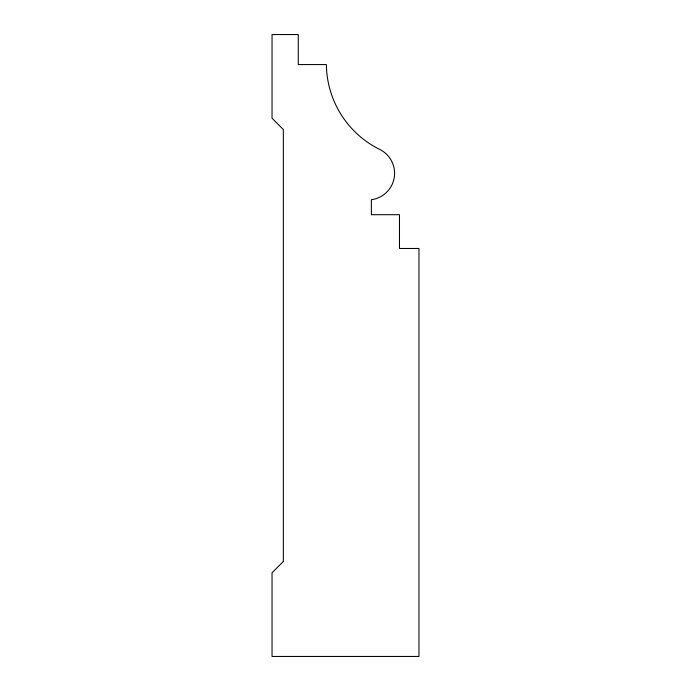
<?xml version="1.0" encoding="UTF-8"?>
<svg xmlns="http://www.w3.org/2000/svg" width="691" height="691" viewBox="0 0 691 691"><rect width="100%" height="100%" fill="white"/><g stroke="black" fill="none" stroke-linecap="round" stroke-linejoin="round"><path stroke-width="1.04" d="M283.345 561.463L272.038 572.779L272.038 656.45L418.962 656.45L418.962 248.475L399.484 248.475L399.484 214.702L371.369 214.702L371.369 199.69A26.604 26.604 0 0 0 379.549 149.342A95.885 95.885 0 0 1 326.385 64.574L298.279 64.574L298.279 34.55L272.038 34.55L272.038 118.221L283.345 129.537L283.345 561.463"/></g></svg>
